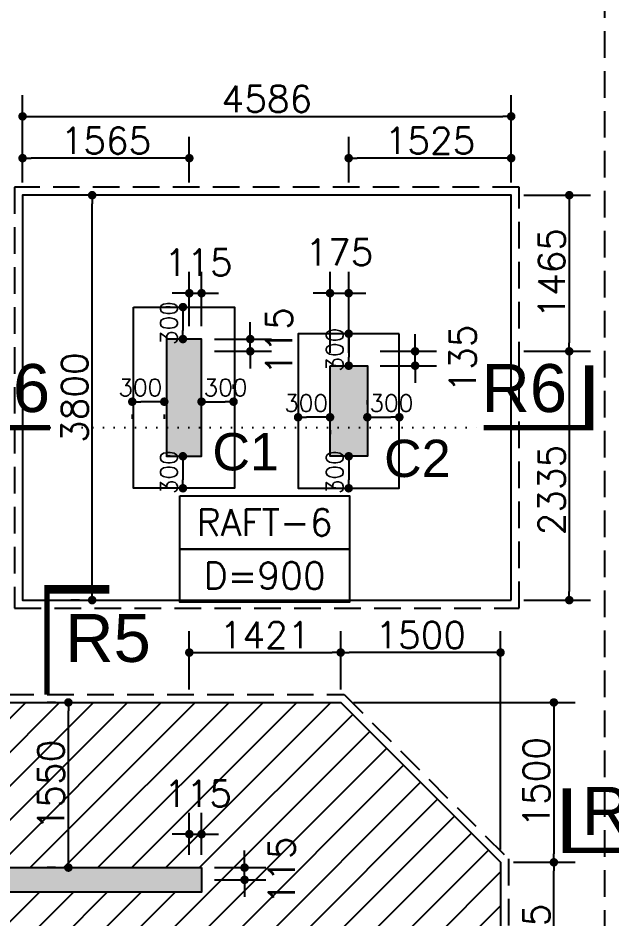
# Model space of a CAD drawing. Extents: x -200722 to 834823, y -494970 to 88783.
# Drawn here: x 421199 to 426764, y -511 to 7935 of the extents above; entities that cross this region are included whole.
import ezdxf
from ezdxf.enums import TextEntityAlignment as Align

# ---------------------------------------------------------------- set-up
doc = ezdxf.new("R2010")
doc.units = 0
doc.header["$LTSCALE"] = 100
doc.header["$MEASUREMENT"] = 0
doc.header["$PDMODE"] = 34
doc.linetypes.add('DOT', pattern=[0.25, 0, -0.25])
doc.linetypes.add('HIDDEN', pattern=[0.375, 0.25, -0.125])
doc.layers.get('0').update_dxf_attribs({"linetype": 'CONTINUOUS'})
doc.layers.get('DEFPOINTS').update_dxf_attribs({"linetype": 'CONTINUOUS'})
for name, color, linetype in [('B_BOX', 11, 'CONTINUOUS'), ('BEAM', 4, 'CONTINUOUS'), ('COL. SHED. STEEL.', 6, 'CONTINUOUS'), ('COL_H', 235, 'CONTINUOUS'), ('DIM', 3, 'CONTINUOUS'), ('F_EXEC', 3, 'HIDDEN'), ('F_FTG1', 11, 'CONTINUOUS'), ('TEXT', 2, 'CONTINUOUS')]:
    doc.layers.add(name, color=color, linetype=linetype)
doc.layers.add('HATCH', color=252, linetype='CONTINUOUS', lineweight=30)
doc.styles.add('AR', font='arial.ttf')
doc.styles.add('ROMANS', font='romans.shx')
doc.styles.get("Standard").update_dxf_attribs({"font": 'simplex.shx'})
doc.styles.add('TIMES-N', font='arial.ttf')
doc.dimstyles.new('STANDARD$0', dxfattribs={"dimtxt": 2.5, "dimasz": 2.5, "dimexe": 2, "dimexo": 0.7, "dimgap": 0.9, "dimtad": 1, "dimdec": 0, "dimdsep": 46, "dimtxsty": 'ROMANS', "dimcen": 0.09, "dimclrd": 4, "dimclre": 4, "dimclrt": 3, "dimadec": 0, "dimazin": 0, "dimtfac": 1, "dimtdec": 0, "dimtmove": 0, "dimatfit": 3, "dimfxl": 1, "dimtolj": 1, "dimtzin": 0, "dimarcsym": 0})

# ---------------------------------------------------------------- blocks, each defined once
blk = doc.blocks.new('DOT')
at = {"color": 0, "linetype": 'ByBlock'}
blk.add_line((-0.5, 0), (-1, 0), dxfattribs=at)
at = {"color": 0, "linetype": 'ByBlock', "const_width": 0.5}
blk.add_lwpolyline([(-0.25, 0, 1), (0.25, 0, 1)], format="xyb", close=True, dxfattribs=at)
blk = doc.blocks.new('*D2183')
at = {"layer": 'BEAM', "color": 0, "lineweight": -2, "transparency": 16777216}
for p, q in [((422806.5, 81.9), (422806.5, 475.9)), ((422921.5, 81.9), (422921.5, 475.9)), ((422726.5, 275.9), (422646.5, 275.9)), ((422806.5, 275.9), (422921.5, 275.9)), ((423001.5, 275.9), (423081.5, 275.9))]:
    blk.add_line(p, q, dxfattribs=at)
at = {"layer": 'DEFPOINTS', "color": 0, "lineweight": -3, "ltscale": 0.4, "transparency": 16777216}
for p in [(422921.5, 275.9), (422806.5, -38.1), (422921.5, -38.1)]:
    blk.add_point(p, dxfattribs=at)
at = {"layer": 'BEAM', "color": 0, "lineweight": -2, "ltscale": 0.4, "transparency": 16777216, "xscale": 80, "yscale": 80, "zscale": 80}
blk.add_blockref('DOT', (422806.5, 275.9), dxfattribs=at)
at = {"layer": 'BEAM', "color": 0, "lineweight": -2, "ltscale": 0.4, "transparency": 16777216, "xscale": 80, "yscale": 80, "zscale": 80, "rotation": 180}
blk.add_blockref('DOT', (422921.5, 275.9), dxfattribs=at)
at = {"layer": 'BEAM', "color": 0, "ltscale": 0.4, "transparency": 16777216, "insert": (422886.7, 656.9), "char_height": 248, "attachment_point": 5}
blk.add_mtext('\\A1;115', dxfattribs=at)
blk = doc.blocks.new('_DOT')
at = {"color": 0, "linetype": 'ByBlock'}
blk.add_line((-0.5, 0), (-1, 0), dxfattribs=at)
at = {"color": 0, "linetype": 'ByBlock', "const_width": 0.5}
blk.add_lwpolyline([(-0.25, 0, 1), (0.25, 0, 1)], format="xyb", close=True, dxfattribs=at)
blk = doc.blocks.new('*D2184')
at = {"layer": 'BEAM', "color": 0, "lineweight": -2, "transparency": 16777216}
for p, q in [((423325, 41.9), (423325, 121.9)), ((423041.5, -38.1), (423525, -38.1)), ((423325, -153.1), (423325, -38.1)), ((423041.5, -153.1), (423525, -153.1)), ((423325, -233.1), (423325, -313.1))]:
    blk.add_line(p, q, dxfattribs=at)
at = {"layer": 'DEFPOINTS', "color": 0, "lineweight": -3, "ltscale": 0.4, "transparency": 16777216}
for p in [(422921.5, -38.1), (423325, -38.1), (422921.5, -153.1)]:
    blk.add_point(p, dxfattribs=at)
at = {"layer": 'BEAM', "color": 0, "lineweight": -2, "ltscale": 0.4, "transparency": 16777216, "xscale": 80, "yscale": 80, "zscale": 80}
for p, rotation in [((423325, -38.1), 270), ((423325, -153.1), 90)]:
    blk.add_blockref('DOT', p, dxfattribs=dict(at, rotation=rotation))
at = {"layer": 'BEAM', "color": 0, "ltscale": 0.4, "transparency": 16777216, "insert": (423672.6, -65.4), "char_height": 248, "attachment_point": 5, "rotation": 90}
blk.add_mtext('\\A1;115', dxfattribs=at)
blk = doc.blocks.new('*D2185')
at = {"layer": 'BEAM', "color": 0, "lineweight": -2, "transparency": 16777216}
for p, q in [((421551.9, 1511.9), (421471.9, 1511.9)), ((421671.9, 41.9), (421671.9, 1431.9)), ((421551.9, -38.1), (421471.9, -38.1))]:
    blk.add_line(p, q, dxfattribs=at)
at = {"layer": 'DEFPOINTS', "color": 0, "lineweight": -3, "ltscale": 0.4, "transparency": 16777216}
for p in [(421671.9, 1511.9), (421671.9, 1511.9), (421671.9, -38.1)]:
    blk.add_point(p, dxfattribs=at)
at = {"layer": 'BEAM', "color": 0, "lineweight": -2, "ltscale": 0.4, "transparency": 16777216, "xscale": 80, "yscale": 80, "zscale": 80}
for p, rotation in [((421671.9, 1511.9), 90), ((421671.9, -38.1), 270)]:
    blk.add_blockref('DOT', p, dxfattribs=dict(at, rotation=rotation))
at = {"layer": 'BEAM', "color": 0, "ltscale": 0.4, "transparency": 16777216, "insert": (421507.9, 736.9), "char_height": 248, "attachment_point": 5, "rotation": 90}
blk.add_mtext('\\A1;1550', dxfattribs=at)
blk = doc.blocks.new('*D2312')
at = {"layer": 'BEAM', "color": 0, "lineweight": -2, "transparency": 16777216}
for p, q in [((421241.5, 6391.9), (421241.5, 7211.4)), ((425827.5, 6391.9), (425827.5, 7211.4)), ((421321.5, 7011.4), (425747.5, 7011.4))]:
    blk.add_line(p, q, dxfattribs=at)
at = {"layer": 'DEFPOINTS', "color": 0, "lineweight": -3, "ltscale": 0.4, "transparency": 16777216}
for p in [(425827.5, 7011.4), (421241.5, 6271.9), (425827.5, 6271.9)]:
    blk.add_point(p, dxfattribs=at)
at = {"layer": 'BEAM', "color": 0, "lineweight": -2, "ltscale": 0.4, "transparency": 16777216, "xscale": 80, "yscale": 80, "zscale": 80, "rotation": 180}
blk.add_blockref('DOT', (421241.5, 7011.4), dxfattribs=at)
at = {"layer": 'BEAM', "color": 0, "lineweight": -2, "ltscale": 0.4, "transparency": 16777216, "xscale": 80, "yscale": 80, "zscale": 80}
blk.add_blockref('DOT', (425827.5, 7011.4), dxfattribs=at)
at = {"layer": 'BEAM', "color": 0, "ltscale": 0.4, "transparency": 16777216, "insert": (423534.5, 7175.4), "char_height": 248, "attachment_point": 5}
blk.add_mtext('\\A1;4586', dxfattribs=at)
blk = doc.blocks.new('*D2313')
at = {"layer": 'BEAM', "color": 0, "lineweight": -2, "transparency": 16777216}
for p, q in [((424925.9, 4886.9), (424925.9, 4966.9)), ((424597.5, 4806.9), (425125.9, 4806.9)), ((424925.9, 4671.9), (424925.9, 4806.9)), ((424597.5, 4671.9), (425125.9, 4671.9)), ((424925.9, 4591.9), (424925.9, 4511.9))]:
    blk.add_line(p, q, dxfattribs=at)
at = {"layer": 'DEFPOINTS', "color": 0, "lineweight": -3, "ltscale": 0.4, "transparency": 16777216}
for p in [(424477.5, 4806.9), (424925.9, 4806.9), (424477.5, 4671.9)]:
    blk.add_point(p, dxfattribs=at)
at = {"layer": 'BEAM', "color": 0, "lineweight": -2, "ltscale": 0.4, "transparency": 16777216, "xscale": 80, "yscale": 80, "zscale": 80}
for p, rotation in [((424925.9, 4806.9), 270), ((424925.9, 4671.9), 90)]:
    blk.add_blockref('DOT', p, dxfattribs=dict(at, rotation=rotation))
at = {"layer": 'BEAM', "color": 0, "ltscale": 0.4, "transparency": 16777216, "insert": (425372.6, 4739.4), "char_height": 248, "attachment_point": 5, "rotation": 90}
blk.add_mtext('\\A1;135', dxfattribs=at)
blk = doc.blocks.new('*D2314')
at = {"layer": 'BEAM', "color": 0, "lineweight": -2, "transparency": 16777216}
for p, q in [((424127.5, 4792.8), (424127.5, 5552.4)), ((424302.5, 4792.3), (424302.5, 5552.4)), ((424047.5, 5352.4), (423967.5, 5352.4)), ((424127.5, 5352.4), (424302.5, 5352.4)), ((424382.5, 5352.4), (424462.5, 5352.4))]:
    blk.add_line(p, q, dxfattribs=at)
at = {"layer": 'DEFPOINTS', "color": 0, "lineweight": -3, "ltscale": 0.4, "transparency": 16777216}
for p in [(424302.5, 5352.4), (424127.5, 4672.8), (424302.5, 4672.3)]:
    blk.add_point(p, dxfattribs=at)
at = {"layer": 'BEAM', "color": 0, "lineweight": -2, "ltscale": 0.4, "transparency": 16777216, "xscale": 80, "yscale": 80, "zscale": 80}
blk.add_blockref('DOT', (424127.5, 5352.4), dxfattribs=at)
at = {"layer": 'BEAM', "color": 0, "lineweight": -2, "ltscale": 0.4, "transparency": 16777216, "xscale": 80, "yscale": 80, "zscale": 80, "rotation": 180}
blk.add_blockref('DOT', (424302.5, 5352.4), dxfattribs=at)
at = {"layer": 'BEAM', "color": 0, "ltscale": 0.4, "transparency": 16777216, "insert": (424215, 5736.4), "char_height": 248, "attachment_point": 5}
blk.add_mtext('\\A1;175', dxfattribs=at)
blk = doc.blocks.new('*D2315')
at = {"layer": 'BEAM', "color": 0, "lineweight": -2, "transparency": 16777216}
for p, q in [((425947.5, 4806.9), (426572.3, 4806.9)), ((426372.3, 4726.9), (426372.3, 2551.9)), ((425947.5, 2471.9), (426572.3, 2471.9))]:
    blk.add_line(p, q, dxfattribs=at)
at = {"layer": 'DEFPOINTS', "color": 0, "lineweight": -3, "ltscale": 0.4, "transparency": 16777216}
for p in [(425827.5, 4806.9), (425827.5, 2471.9), (426372.3, 2471.9)]:
    blk.add_point(p, dxfattribs=at)
at = {"layer": 'BEAM', "color": 0, "lineweight": -2, "ltscale": 0.4, "transparency": 16777216, "xscale": 80, "yscale": 80, "zscale": 80}
for p, rotation in [((426372.3, 4806.9), 90), ((426372.3, 2471.9), 270)]:
    blk.add_blockref('DOT', p, dxfattribs=dict(at, rotation=rotation))
at = {"layer": 'BEAM', "color": 0, "ltscale": 0.4, "transparency": 16777216, "insert": (426208.3, 3504.8), "char_height": 248, "attachment_point": 5, "rotation": 90}
blk.add_mtext('\\A1;2335', dxfattribs=at)
blk = doc.blocks.new('*D2316')
at = {"layer": 'BEAM', "color": 0, "lineweight": -2, "transparency": 16777216}
for p, q in [((425947.5, 6271.9), (426572.3, 6271.9)), ((426372.3, 6191.9), (426372.3, 4886.9)), ((425947.5, 4806.9), (426572.3, 4806.9))]:
    blk.add_line(p, q, dxfattribs=at)
at = {"layer": 'DEFPOINTS', "color": 0, "lineweight": -3, "ltscale": 0.4, "transparency": 16777216}
for p in [(425827.5, 6271.9), (425827.5, 4806.9), (426372.3, 4806.9)]:
    blk.add_point(p, dxfattribs=at)
at = {"layer": 'BEAM', "color": 0, "lineweight": -2, "ltscale": 0.4, "transparency": 16777216, "xscale": 80, "yscale": 80, "zscale": 80}
for p, rotation in [((426372.3, 6271.9), 90), ((426372.3, 4806.9), 270)]:
    blk.add_blockref('DOT', p, dxfattribs=dict(at, rotation=rotation))
at = {"layer": 'BEAM', "color": 0, "ltscale": 0.4, "transparency": 16777216, "insert": (426208.3, 5539.4), "char_height": 248, "attachment_point": 5, "rotation": 90}
blk.add_mtext('\\A1;1465', dxfattribs=at)
blk = doc.blocks.new('*D2317')
at = {"layer": 'BEAM', "color": 0, "lineweight": -2, "transparency": 16777216}
for p, q in [((423378.8, 5001.9), (423378.8, 5081.9)), ((423041.5, 4921.9), (423578.8, 4921.9)), ((423378.8, 4806.9), (423378.8, 4921.9)), ((423041.5, 4806.9), (423578.8, 4806.9)), ((423378.8, 4726.9), (423378.8, 4646.9))]:
    blk.add_line(p, q, dxfattribs=at)
at = {"layer": 'DEFPOINTS', "color": 0, "lineweight": -3, "ltscale": 0.4, "transparency": 16777216}
for p in [(422921.5, 4921.9), (423378.8, 4921.9), (422921.5, 4806.9)]:
    blk.add_point(p, dxfattribs=at)
at = {"layer": 'BEAM', "color": 0, "lineweight": -2, "ltscale": 0.4, "transparency": 16777216, "xscale": 80, "yscale": 80, "zscale": 80}
for p, rotation in [((423378.8, 4921.9), 270), ((423378.8, 4806.9), 90)]:
    blk.add_blockref('DOT', p, dxfattribs=dict(at, rotation=rotation))
at = {"layer": 'BEAM', "color": 0, "ltscale": 0.4, "transparency": 16777216, "insert": (423648.1, 4902.3), "char_height": 248, "attachment_point": 5, "rotation": 90}
blk.add_mtext('\\A1;115', dxfattribs=at)
blk = doc.blocks.new('*D2318')
at = {"layer": 'BEAM', "color": 0, "lineweight": -2, "transparency": 16777216}
for p, q in [((422806.5, 5041.9), (422806.5, 5552.4)), ((422921.5, 5041.9), (422921.5, 5552.4)), ((422726.5, 5352.4), (422646.5, 5352.4)), ((422806.5, 5352.4), (422921.5, 5352.4)), ((423001.5, 5352.4), (423081.5, 5352.4))]:
    blk.add_line(p, q, dxfattribs=at)
at = {"layer": 'DEFPOINTS', "color": 0, "lineweight": -3, "ltscale": 0.4, "transparency": 16777216}
for p in [(422921.5, 5352.4), (422806.5, 4921.9), (422921.5, 4921.9)]:
    blk.add_point(p, dxfattribs=at)
at = {"layer": 'BEAM', "color": 0, "lineweight": -2, "ltscale": 0.4, "transparency": 16777216, "xscale": 80, "yscale": 80, "zscale": 80}
blk.add_blockref('DOT', (422806.5, 5352.4), dxfattribs=at)
at = {"layer": 'BEAM', "color": 0, "lineweight": -2, "ltscale": 0.4, "transparency": 16777216, "xscale": 80, "yscale": 80, "zscale": 80, "rotation": 180}
blk.add_blockref('DOT', (422921.5, 5352.4), dxfattribs=at)
at = {"layer": 'BEAM', "color": 0, "ltscale": 0.4, "transparency": 16777216, "insert": (422892.7, 5640), "char_height": 248, "attachment_point": 5}
blk.add_mtext('\\A1;115', dxfattribs=at)
blk = doc.blocks.new('*D2329')
at = {"layer": 'BEAM', "color": 0, "lineweight": -2, "transparency": 16777216}
for p, q in [((421241.5, 6391.9), (421241.5, 6819.5)), ((422806.5, 6391.9), (422806.5, 6819.5)), ((422726.5, 6619.5), (421321.5, 6619.5))]:
    blk.add_line(p, q, dxfattribs=at)
at = {"layer": 'DEFPOINTS', "color": 0, "lineweight": -3, "ltscale": 0.4, "transparency": 16777216}
for p in [(421241.5, 6619.5), (421241.5, 6271.9), (422806.5, 6271.9)]:
    blk.add_point(p, dxfattribs=at)
at = {"layer": 'BEAM', "color": 0, "lineweight": -2, "ltscale": 0.4, "transparency": 16777216, "xscale": 80, "yscale": 80, "zscale": 80, "rotation": 180}
blk.add_blockref('DOT', (421241.5, 6619.5), dxfattribs=at)
at = {"layer": 'BEAM', "color": 0, "lineweight": -2, "ltscale": 0.4, "transparency": 16777216, "xscale": 80, "yscale": 80, "zscale": 80}
blk.add_blockref('DOT', (422806.5, 6619.5), dxfattribs=at)
at = {"layer": 'BEAM', "color": 0, "ltscale": 0.4, "transparency": 16777216, "insert": (422024, 6783.5), "char_height": 248, "attachment_point": 5}
blk.add_mtext('\\A1;1565', dxfattribs=at)
blk = doc.blocks.new('*D2552')
at = {"layer": 'BEAM', "color": 0, "lineweight": -2, "transparency": 16777216}
for p, q in [((424302.5, 6391.9), (424302.5, 6819.5)), ((425827.5, 6391.9), (425827.5, 6819.5)), ((425747.5, 6619.5), (424382.5, 6619.5))]:
    blk.add_line(p, q, dxfattribs=at)
at = {"layer": 'DEFPOINTS', "color": 0, "lineweight": -3, "ltscale": 0.4, "transparency": 16777216}
for p in [(424302.5, 6619.5), (424302.5, 6271.9), (425827.5, 6271.9)]:
    blk.add_point(p, dxfattribs=at)
at = {"layer": 'BEAM', "color": 0, "lineweight": -2, "ltscale": 0.4, "transparency": 16777216, "xscale": 80, "yscale": 80, "zscale": 80, "rotation": 180}
blk.add_blockref('DOT', (424302.5, 6619.5), dxfattribs=at)
at = {"layer": 'BEAM', "color": 0, "lineweight": -2, "ltscale": 0.4, "transparency": 16777216, "xscale": 80, "yscale": 80, "zscale": 80}
blk.add_blockref('DOT', (425827.5, 6619.5), dxfattribs=at)
at = {"layer": 'BEAM', "color": 0, "ltscale": 0.4, "transparency": 16777216, "insert": (425065, 6783.5), "char_height": 248, "attachment_point": 5}
blk.add_mtext('\\A1;1525', dxfattribs=at)
blk = doc.blocks.new('*D2553')
at = {"layer": 'BEAM', "color": 0, "lineweight": -2, "transparency": 16777216}
for p, q in [((421774.8, 6271.9), (421694.8, 6271.9)), ((421894.8, 2551.9), (421894.8, 6191.9)), ((421774.8, 2471.9), (421694.8, 2471.9))]:
    blk.add_line(p, q, dxfattribs=at)
at = {"layer": 'DEFPOINTS', "color": 0, "lineweight": -3, "ltscale": 0.4, "transparency": 16777216}
for p in [(421894.8, 6271.9), (421894.8, 6271.9), (421894.8, 2471.9)]:
    blk.add_point(p, dxfattribs=at)
at = {"layer": 'BEAM', "color": 0, "lineweight": -2, "ltscale": 0.4, "transparency": 16777216, "xscale": 80, "yscale": 80, "zscale": 80}
for p, rotation in [((421894.8, 6271.9), 90), ((421894.8, 2471.9), 270)]:
    blk.add_blockref('DOT', p, dxfattribs=dict(at, rotation=rotation))
at = {"layer": 'BEAM', "color": 0, "ltscale": 0.4, "transparency": 16777216, "insert": (421730.8, 4371.9), "char_height": 248, "attachment_point": 5, "rotation": 90}
blk.add_mtext('\\A1;3800', dxfattribs=at)
blk = doc.blocks.new('*D2754')
at = {"layer": 'BEAM', "color": 0, "lineweight": -2, "transparency": 16777216}
for p, q in [((424227.5, 1631.9), (424227.5, 2180.3)), ((425727.5, 131.9), (425727.5, 2180.3)), ((425647.5, 1980.3), (424307.5, 1980.3))]:
    blk.add_line(p, q, dxfattribs=at)
at = {"layer": 'DEFPOINTS', "color": 0, "lineweight": -3, "ltscale": 0.4, "transparency": 16777216}
for p in [(424227.5, 1980.3), (424227.5, 1511.9), (425727.5, 11.9)]:
    blk.add_point(p, dxfattribs=at)
at = {"layer": 'BEAM', "color": 0, "lineweight": -2, "ltscale": 0.4, "transparency": 16777216, "xscale": 80, "yscale": 80, "zscale": 80, "rotation": 180}
blk.add_blockref('DOT', (424227.5, 1980.3), dxfattribs=at)
at = {"layer": 'BEAM', "color": 0, "lineweight": -2, "ltscale": 0.4, "transparency": 16777216, "xscale": 80, "yscale": 80, "zscale": 80}
blk.add_blockref('DOT', (425727.5, 1980.3), dxfattribs=at)
at = {"layer": 'BEAM', "color": 0, "ltscale": 0.4, "transparency": 16777216, "insert": (424977.5, 2144.3), "char_height": 248, "attachment_point": 5}
blk.add_mtext('\\A1;1500', dxfattribs=at)
blk = doc.blocks.new('*D2755')
at = {"layer": 'BEAM', "color": 0, "lineweight": -2, "transparency": 16777216}
for p, q in [((424347.5, 1511.9), (426427.8, 1511.9)), ((426227.8, 1431.9), (426227.8, 91.9)), ((425847.5, 11.9), (426427.8, 11.9))]:
    blk.add_line(p, q, dxfattribs=at)
at = {"layer": 'DEFPOINTS', "color": 0, "lineweight": -3, "ltscale": 0.4, "transparency": 16777216}
for p in [(424227.5, 1511.9), (425727.5, 11.9), (426227.8, 11.9)]:
    blk.add_point(p, dxfattribs=at)
at = {"layer": 'BEAM', "color": 0, "lineweight": -2, "ltscale": 0.4, "transparency": 16777216, "xscale": 80, "yscale": 80, "zscale": 80}
for p, rotation in [((426227.8, 1511.9), 90), ((426227.8, 11.9), 270)]:
    blk.add_blockref('DOT', p, dxfattribs=dict(at, rotation=rotation))
at = {"layer": 'BEAM', "color": 0, "ltscale": 0.4, "transparency": 16777216, "insert": (426063.8, 761.9), "char_height": 248, "attachment_point": 5, "rotation": 90}
blk.add_mtext('\\A1;1500', dxfattribs=at)
blk = doc.blocks.new('*D2756')
at = {"layer": 'BEAM', "color": 0, "lineweight": -2, "transparency": 16777216}
for p, q in [((425847.5, 11.9), (426427.8, 11.9)), ((426227.8, -1533.1), (426227.8, -68.1)), ((425847.5, -1613.1), (426427.8, -1613.1))]:
    blk.add_line(p, q, dxfattribs=at)
at = {"layer": 'DEFPOINTS', "color": 0, "lineweight": -3, "ltscale": 0.4, "transparency": 16777216}
for p in [(425727.5, 11.9), (426227.8, 11.9), (425727.5, -1613.1)]:
    blk.add_point(p, dxfattribs=at)
at = {"layer": 'BEAM', "color": 0, "lineweight": -2, "ltscale": 0.4, "transparency": 16777216, "xscale": 80, "yscale": 80, "zscale": 80}
for p, rotation in [((426227.8, 11.9), 90), ((426227.8, -1613.1), 270)]:
    blk.add_blockref('DOT', p, dxfattribs=dict(at, rotation=rotation))
at = {"layer": 'BEAM', "color": 0, "ltscale": 0.4, "transparency": 16777216, "insert": (426063.8, -800.6), "char_height": 248, "attachment_point": 5, "rotation": 90}
blk.add_mtext('\\A1;1625', dxfattribs=at)
blk = doc.blocks.new('*D2757')
at = {"layer": 'BEAM', "color": 0, "lineweight": -2, "transparency": 16777216}
for p, q in [((422806.5, 1631.9), (422806.5, 2180.3)), ((424227.5, 1631.9), (424227.5, 2180.3)), ((422886.5, 1980.3), (424147.5, 1980.3))]:
    blk.add_line(p, q, dxfattribs=at)
at = {"layer": 'DEFPOINTS', "color": 0, "lineweight": -3, "ltscale": 0.4, "transparency": 16777216}
for p in [(424227.5, 1980.3), (422806.5, 1511.9), (424227.5, 1511.9)]:
    blk.add_point(p, dxfattribs=at)
at = {"layer": 'BEAM', "color": 0, "lineweight": -2, "ltscale": 0.4, "transparency": 16777216, "xscale": 80, "yscale": 80, "zscale": 80, "rotation": 180}
blk.add_blockref('DOT', (422806.5, 1980.3), dxfattribs=at)
at = {"layer": 'BEAM', "color": 0, "lineweight": -2, "ltscale": 0.4, "transparency": 16777216, "xscale": 80, "yscale": 80, "zscale": 80}
blk.add_blockref('DOT', (424227.5, 1980.3), dxfattribs=at)
at = {"layer": 'BEAM', "color": 0, "ltscale": 0.4, "transparency": 16777216, "insert": (423517, 2144.3), "char_height": 248, "attachment_point": 5}
blk.add_mtext('\\A1;1421', dxfattribs=at)
blk = doc.blocks.new('*D2846')
at = {"layer": 'BEAM', "color": 0, "lineweight": -2, "transparency": 16777216}
for p, q in [((424477.5, 4308.2), (424477.5, 4348.2)), ((424777.5, 4308.2), (424777.5, 4348.2)), ((424557.5, 4188.2), (424697.5, 4188.2))]:
    blk.add_line(p, q, dxfattribs=at)
at = {"layer": 'DEFPOINTS', "color": 0, "lineweight": -3, "ltscale": 0.4, "transparency": 16777216}
for p in [(424477.5, 4188.2), (424777.5, 4188.2), (424777.5, 4188.2)]:
    blk.add_point(p, dxfattribs=at)
at = {"layer": 'BEAM', "color": 0, "lineweight": -2, "ltscale": 0.4, "transparency": 16777216, "xscale": 80, "yscale": 80, "zscale": 80, "rotation": 180}
blk.add_blockref('DOT', (424477.5, 4188.2), dxfattribs=at)
at = {"layer": 'BEAM', "color": 0, "lineweight": -2, "ltscale": 0.4, "transparency": 16777216, "xscale": 80, "yscale": 80, "zscale": 80}
blk.add_blockref('DOT', (424777.5, 4188.2), dxfattribs=at)
at = {"layer": 'BEAM', "color": 0, "ltscale": 0.4, "transparency": 16777216, "insert": (424702.7, 4321.1), "char_height": 160, "attachment_point": 5}
blk.add_mtext('\\A1;300', dxfattribs=at)
blk = doc.blocks.new('*D2847')
at = {"layer": 'BEAM', "color": 0, "lineweight": -2, "transparency": 16777216}
for p, q in [((424047.5, 4188.2), (423907.5, 4188.2)), ((423827.5, 4068.2), (423827.5, 4028.2)), ((424127.5, 4068.2), (424127.5, 4028.2))]:
    blk.add_line(p, q, dxfattribs=at)
at = {"layer": 'DEFPOINTS', "color": 0, "lineweight": -3, "ltscale": 0.4, "transparency": 16777216}
for p in [(423827.5, 4188.2), (423827.5, 4188.2), (424127.5, 4188.2)]:
    blk.add_point(p, dxfattribs=at)
at = {"layer": 'BEAM', "color": 0, "lineweight": -2, "ltscale": 0.4, "transparency": 16777216, "xscale": 80, "yscale": 80, "zscale": 80, "rotation": 180}
blk.add_blockref('DOT', (423827.5, 4188.2), dxfattribs=at)
at = {"layer": 'BEAM', "color": 0, "lineweight": -2, "ltscale": 0.4, "transparency": 16777216, "xscale": 80, "yscale": 80, "zscale": 80}
blk.add_blockref('DOT', (424127.5, 4188.2), dxfattribs=at)
at = {"layer": 'BEAM', "color": 0, "ltscale": 0.4, "transparency": 16777216, "insert": (423902.4, 4321.1), "char_height": 160, "attachment_point": 5}
blk.add_mtext('\\A1;300', dxfattribs=at)
blk = doc.blocks.new('*D2848')
at = {"layer": 'BEAM', "color": 0, "lineweight": -2, "transparency": 16777216}
for p, q in [((424182.5, 3821.9), (424142.5, 3821.9)), ((424302.5, 3741.9), (424302.5, 3601.9)), ((424182.5, 3521.9), (424142.5, 3521.9))]:
    blk.add_line(p, q, dxfattribs=at)
at = {"layer": 'DEFPOINTS', "color": 0, "lineweight": -3, "ltscale": 0.4, "transparency": 16777216}
for p in [(424302.5, 3821.9), (424302.5, 3521.9), (424302.5, 3521.9)]:
    blk.add_point(p, dxfattribs=at)
at = {"layer": 'BEAM', "color": 0, "lineweight": -2, "ltscale": 0.4, "transparency": 16777216, "xscale": 80, "yscale": 80, "zscale": 80}
for p, rotation in [((424302.5, 3821.9), 90), ((424302.5, 3521.9), 270)]:
    blk.add_blockref('DOT', p, dxfattribs=dict(at, rotation=rotation))
at = {"layer": 'BEAM', "color": 0, "ltscale": 0.4, "transparency": 16777216, "insert": (424171.1, 3671.9), "char_height": 160, "attachment_point": 5, "rotation": 90}
blk.add_mtext('\\A1;300', dxfattribs=at)
blk = doc.blocks.new('*D2849')
at = {"layer": 'BEAM', "color": 0, "lineweight": -2, "transparency": 16777216}
for p, q in [((424182.5, 4971.9), (424142.5, 4971.9)), ((424302.5, 4891.9), (424302.5, 4751.9)), ((424182.5, 4671.9), (424142.5, 4671.9))]:
    blk.add_line(p, q, dxfattribs=at)
at = {"layer": 'DEFPOINTS', "color": 0, "lineweight": -3, "ltscale": 0.4, "transparency": 16777216}
for p in [(424302.5, 4971.9), (424302.5, 4671.9), (424302.5, 4671.9)]:
    blk.add_point(p, dxfattribs=at)
at = {"layer": 'BEAM', "color": 0, "lineweight": -2, "ltscale": 0.4, "transparency": 16777216, "xscale": 80, "yscale": 80, "zscale": 80}
for p, rotation in [((424302.5, 4971.9), 90), ((424302.5, 4671.9), 270)]:
    blk.add_blockref('DOT', p, dxfattribs=dict(at, rotation=rotation))
at = {"layer": 'BEAM', "color": 0, "ltscale": 0.4, "transparency": 16777216, "insert": (424171.1, 4821.9), "char_height": 160, "attachment_point": 5, "rotation": 90}
blk.add_mtext('\\A1;300', dxfattribs=at)
blk = doc.blocks.new('*D2850')
at = {"layer": 'BEAM', "color": 0, "lineweight": -2, "transparency": 16777216}
for p, q in [((422921.5, 4454.1), (422921.5, 4494.1)), ((423221.5, 4454.1), (423221.5, 4494.1)), ((423001.5, 4334.1), (423141.5, 4334.1))]:
    blk.add_line(p, q, dxfattribs=at)
at = {"layer": 'DEFPOINTS', "color": 0, "lineweight": -3, "ltscale": 0.4, "transparency": 16777216}
for p in [(422921.5, 4334.1), (423221.5, 4334.1), (423221.5, 4334.1)]:
    blk.add_point(p, dxfattribs=at)
at = {"layer": 'BEAM', "color": 0, "lineweight": -2, "ltscale": 0.4, "transparency": 16777216, "xscale": 80, "yscale": 80, "zscale": 80, "rotation": 180}
blk.add_blockref('DOT', (422921.5, 4334.1), dxfattribs=at)
at = {"layer": 'BEAM', "color": 0, "lineweight": -2, "ltscale": 0.4, "transparency": 16777216, "xscale": 80, "yscale": 80, "zscale": 80}
blk.add_blockref('DOT', (423221.5, 4334.1), dxfattribs=at)
at = {"layer": 'BEAM', "color": 0, "ltscale": 0.4, "transparency": 16777216, "insert": (423146.7, 4467), "char_height": 160, "attachment_point": 5}
blk.add_mtext('\\A1;300', dxfattribs=at)
blk = doc.blocks.new('*D2851')
at = {"layer": 'BEAM', "color": 0, "lineweight": -2, "transparency": 16777216}
for p, q in [((422491.5, 4334.1), (422351.5, 4334.1)), ((422271.5, 4214.1), (422271.5, 4174.1)), ((422571.5, 4214.1), (422571.5, 4174.1))]:
    blk.add_line(p, q, dxfattribs=at)
at = {"layer": 'DEFPOINTS', "color": 0, "lineweight": -3, "ltscale": 0.4, "transparency": 16777216}
for p in [(422271.5, 4334.1), (422271.5, 4334.1), (422571.5, 4334.1)]:
    blk.add_point(p, dxfattribs=at)
at = {"layer": 'BEAM', "color": 0, "lineweight": -2, "ltscale": 0.4, "transparency": 16777216, "xscale": 80, "yscale": 80, "zscale": 80, "rotation": 180}
blk.add_blockref('DOT', (422271.5, 4334.1), dxfattribs=at)
at = {"layer": 'BEAM', "color": 0, "lineweight": -2, "ltscale": 0.4, "transparency": 16777216, "xscale": 80, "yscale": 80, "zscale": 80}
blk.add_blockref('DOT', (422571.5, 4334.1), dxfattribs=at)
at = {"layer": 'BEAM', "color": 0, "ltscale": 0.4, "transparency": 16777216, "insert": (422346.4, 4467), "char_height": 160, "attachment_point": 5}
blk.add_mtext('\\A1;300', dxfattribs=at)
blk = doc.blocks.new('*D2852')
at = {"layer": 'BEAM', "color": 0, "lineweight": -2, "transparency": 16777216}
for p, q in [((422626.5, 3821.9), (422586.5, 3821.9)), ((422746.5, 3741.9), (422746.5, 3601.9)), ((422626.5, 3521.9), (422586.5, 3521.9))]:
    blk.add_line(p, q, dxfattribs=at)
at = {"layer": 'DEFPOINTS', "color": 0, "lineweight": -3, "ltscale": 0.4, "transparency": 16777216}
for p in [(422746.5, 3821.9), (422746.5, 3521.9), (422746.5, 3521.9)]:
    blk.add_point(p, dxfattribs=at)
at = {"layer": 'BEAM', "color": 0, "lineweight": -2, "ltscale": 0.4, "transparency": 16777216, "xscale": 80, "yscale": 80, "zscale": 80}
for p, rotation in [((422746.5, 3821.9), 90), ((422746.5, 3521.9), 270)]:
    blk.add_blockref('DOT', p, dxfattribs=dict(at, rotation=rotation))
at = {"layer": 'BEAM', "color": 0, "ltscale": 0.4, "transparency": 16777216, "insert": (422615.1, 3671.9), "char_height": 160, "attachment_point": 5, "rotation": 90}
blk.add_mtext('\\A1;300', dxfattribs=at)
blk = doc.blocks.new('*D2853')
at = {"layer": 'BEAM', "color": 0, "lineweight": -2, "transparency": 16777216}
for p, q in [((422626.5, 5221.9), (422586.5, 5221.9)), ((422746.5, 5141.9), (422746.5, 5001.9)), ((422626.5, 4921.9), (422586.5, 4921.9))]:
    blk.add_line(p, q, dxfattribs=at)
at = {"layer": 'DEFPOINTS', "color": 0, "lineweight": -3, "ltscale": 0.4, "transparency": 16777216}
for p in [(422746.5, 5221.9), (422746.5, 4921.9), (422746.5, 4921.9)]:
    blk.add_point(p, dxfattribs=at)
at = {"layer": 'BEAM', "color": 0, "lineweight": -2, "ltscale": 0.4, "transparency": 16777216, "xscale": 80, "yscale": 80, "zscale": 80}
for p, rotation in [((422746.5, 5221.9), 90), ((422746.5, 4921.9), 270)]:
    blk.add_blockref('DOT', p, dxfattribs=dict(at, rotation=rotation))
at = {"layer": 'BEAM', "color": 0, "ltscale": 0.4, "transparency": 16777216, "insert": (422615.1, 5071.9), "char_height": 160, "attachment_point": 5, "rotation": 90}
blk.add_mtext('\\A1;300', dxfattribs=at)

msp = doc.modelspace()

# ---------------------------------------------------------------- hatches: boundary and pattern name
at = {"layer": 'COL_H', "ltscale": 0.4}
for points in [[(422591.5, 4921.9), (422591.5, 3821.9), (422921.5, 3821.9), (422921.5, 4921.9)], [(424127.5, 4671.9), (424477.5, 4671.9), (424477.5, 3821.9), (424127.5, 3821.9)], [(422921.5, -38.1), (422921.5, -268.1), (419068.5, -268.1), (419068.5, -38.1)]]:
    msp.add_hatch(color=256, dxfattribs=at).paths.add_polyline_path(points)
at = {"layer": 'HATCH', "lineweight": -3, "ltscale": 0.4}
h = msp.add_hatch(dxfattribs=at)
h.set_pattern_fill('ANSI31', color=256, scale=1800, style=0)
h.set_pattern_definition([(45, (191292.92, 0), (-159.09903, 159.09903), [])])
h.paths.add_polyline_path([(419068.5, -1498.1), (419068.5, -1728.1), (420143.5, -1728.1), (420143.5, -1498.1)], flags=16)
h.paths.add_polyline_path([(422921.5, -38.1), (422921.5, -268.1), (419068.5, -268.1), (419068.5, -38.1)], flags=16)
h.paths.add_polyline_path([(424477.5, -1848.1), (424477.5, -1498.1), (423507.5, -1498.1), (423507.5, -1848.1)], flags=16)
h.paths.add_polyline_path([(419935.1, 104.7), (420953, 104.7), (420953, 479.7), (419935.1, 479.7)], flags=24)
h.paths.add_polyline_path([(419337.5, -2112.6), (419879.1, -2112.6), (419879.1, -1737.6), (419337.5, -1737.6)], flags=24)
h.paths.add_polyline_path([(423440.4, -2281), (424244, -2281), (424244, -1906), (423440.4, -1906)], flags=24)
h.paths.add_polyline_path([(425727.5, 11.9), (424227.5, 1511.9), (417968.5, 1511.9), (417968.5, -2828.1), (425727.5, -2828.1)])

# ---------------------------------------------------------------- linework, layer by layer
at = {"color": 1, "linetype": 'DOT', "ltscale": 4}
msp.add_line((421499.4, 4091.8, 7446.6), (425569.7, 4091.8, 7446.6), dxfattribs=at)
at = {"layer": 'B_BOX', "ltscale": 0.4, "elevation": 7446.6}
for points in [[(422281.5, 5221.9), (423231.5, 5221.9), (423231.5, 3521.9), (422281.5, 3521.9)], [(424777.5, 4971.9), (423827.5, 4971.9), (423827.5, 3521.9), (424777.5, 3521.9)]]:
    msp.add_lwpolyline(points, close=True, dxfattribs=at)
at = {"layer": 'COL. SHED. STEEL.', "ltscale": 500, "elevation": 7446.6}
for points in [[(422591.5, 4921.9), (422591.5, 3821.9), (422921.5, 3821.9), (422921.5, 4921.9), (422591.5, 4921.9)], [(424127.5, 4671.9), (424477.5, 4671.9), (424477.5, 3821.9), (424127.5, 3821.9), (424127.5, 4671.9)], [(422921.5, -38.1), (422921.5, -268.1), (419068.5, -268.1), (419068.5, -38.1), (422921.5, -38.1)]]:
    msp.add_lwpolyline(points, dxfattribs=at)
at = {"layer": 'DIM', "color": 1, "elevation": 7446.6}
for points in [[(420510.3, 4674.9, 80, 80, 0), (420510.3, 4091.8, 50, 50, 0), (421499.4, 4091.8, 50, 50, 0)], [(426558.8, 4674.9, 80, 80, 0), (426558.8, 4091.8, 50, 50, 0), (425569.7, 4091.8, 50, 50, 0)]]:
    msp.add_lwpolyline(points, format="xyseb", dxfattribs=at)
at = {"layer": 'DIM', "color": 1}
for points in [[(422055, 2573.8, 80, 80, 0), (421471.9, 2573.8, 50, 50, 0), (421471.9, 1584.7, 50, 50, 0)], [(426349.2, 706.7, 80, 80, 0), (426349.2, 123.6, 50, 50, 0), (427338.4, 123.6, 50, 50, 0)]]:
    msp.add_lwpolyline(points, format="xyseb", dxfattribs=at)
at = {"layer": 'F_EXEC', "ltscale": 10, "elevation": 7446.6}
for points in [[(426701.5, -3348.1), (429551.5, -3348.1), (429551.5, 8186.9), (426701.5, 8186.9)], [(425902.5, 2396.9), (425902.5, 6346.9), (421166.5, 6346.9), (421166.5, 2396.9)]]:
    msp.add_lwpolyline(points, close=True, dxfattribs=at)
msp.add_lwpolyline([(419973.5, 1586.9), (424258.6, 1586.9), (425802.5, 42.9), (425802.5, -5783.1)], dxfattribs=at)
at = {"layer": 'F_FTG1', "ltscale": 0.4, "elevation": 7446.6}
msp.add_lwpolyline([(425827.5, 2471.9), (425827.5, 6271.9), (421241.5, 6271.9), (421241.5, 2471.9)], close=True, dxfattribs=at)
msp.add_lwpolyline([(425727.5, 11.9), (425727.5, -7508.1), (417898.5, -7508.1), (417898.5, 1511.9), (424227.5, 1511.9), (425727.5, 11.9)], dxfattribs=at)
at = {"layer": 'TEXT'}
for points in [[(422716.9, 3451.7), (424310.8, 3451.7), (424310.8, 2951.8), (422716.9, 2951.8)], [(422716.9, 2951.8), (424310.8, 2951.8), (424310.8, 2451.9), (422716.9, 2451.9)]]:
    msp.add_lwpolyline(points, close=True, dxfattribs=at)

# ---------------------------------------------------------------- texts
at = {"layer": 'TEXT', "style": 'TIMES-N'}
for s, p in [('R6', (420696.6, 4462.3, 7446.6)), ('R6', (425548.3, 4462.3, 7446.6)), ('R5', (421641.4, 2117)), ('R2', (426491, 494.1))]:
    msp.add_text(s, height=450, dxfattribs=at).set_placement(p, align=Align.MIDDLE_LEFT)
at = {"layer": 'TEXT', "style": 'AR'}
for s, p in [('C1', (423023.2, 3689.8, 3998.7)), ('C2', (424634.6, 3627.4, 3998.7))]:
    msp.add_text(s, height=350, dxfattribs=at).set_placement(p)
at = {"layer": 'TEXT'}
for s, p in [('RAFT-6', (423513.8, 3201.7)), ('D=900', (423513.8, 2701.9))]:
    msp.add_text(s, height=250, dxfattribs=at).set_placement(p, align=Align.MIDDLE)

# ---------------------------------------------------------------- dimensions: what is measured, and where the dimension line sits
at = {"layer": 'BEAM'}
for base, p1, p2, picture, middle in [((425827.5, 7011.4), (421241.5, 6271.9, 7446.6), (425827.5, 6271.9, 7446.6), '*D2312', (423534.5, 7175.4)), ((424302.5, 5352.4), (424127.5, 4672.8, 7446.6), (424302.5, 4672.3, 7446.6), '*D2314', (424215, 5736.4)), ((424227.5, 1980.3), (425727.5, 11.9, 7446.6), (424227.5, 1511.9, 7446.6), '*D2754', (424977.5, 2144.3))]:
    dim = msp.add_linear_dim(base=base, p1=p1, p2=p2, dimstyle='STANDARD$0', override={"dimscale": 8, "dimtxt": 31, "dimasz": 10, "dimexe": 25, "dimexo": 15, "dimgap": 5, "dimzin": 3, "dimtxsty": 'Standard', "dimblk": 'DOT', "dimcen": 3, "dimdle": 1, "dimclrd": 0, "dimclre": 0, "dimclrt": 0, "dimtmove": 2, "dimldrblk": 'DOT', "dimtzin": 3}, dxfattribs=at)
    dim.commit()
    dim.dimension.update_dxf_attribs({"geometry": picture, "text_midpoint": middle})
for base, p1, p2, angle, picture, middle in [((421241.5, 6619.5), (422806.5, 6271.9, 7446.6), (421241.5, 6271.9, 7446.6), 180, '*D2329', (422024, 6783.5)), ((424302.5, 6619.5), (425827.5, 6271.9, 7446.6), (424302.5, 6271.9, 7446.6), 180, '*D2552', (425065, 6783.5)), ((421894.8, 6271.9), (421894.8, 2471.9, 7446.6), (421894.8, 6271.9, 7446.6), 90, '*D2553', (421730.8, 4371.9)), ((426372.3, 4806.9), (425827.5, 6271.9, 7446.6), (425827.5, 4806.9, 7446.6), 90, '*D2316', (426208.3, 5539.4)), ((424227.5, 1980.3), (422806.5, 1511.9, 7446.6), (424227.5, 1511.9, 7446.6), 180, '*D2757', (423517, 2144.3)), ((421671.9, 1511.9), (421671.9, -38.1, 7446.6), (421671.9, 1511.9, 7446.6), 90, '*D2185', (421507.9, 736.9)), ((426227.8, 11.9), (424227.5, 1511.9, 7446.6), (425727.5, 11.9, 7446.6), 90, '*D2755', (426063.8, 761.9)), ((426227.8, 11.9), (425727.5, -1613.1, 7446.6), (425727.5, 11.9, 7446.6), 270, '*D2756', (426063.8, -800.6))]:
    dim = msp.add_linear_dim(base=base, p1=p1, p2=p2, angle=angle, dimstyle='STANDARD$0', override={"dimscale": 8, "dimtxt": 31, "dimasz": 10, "dimexe": 25, "dimexo": 15, "dimgap": 5, "dimzin": 3, "dimtxsty": 'Standard', "dimblk": 'DOT', "dimcen": 3, "dimdle": 1, "dimclrd": 0, "dimclre": 0, "dimclrt": 0, "dimtmove": 2, "dimldrblk": 'DOT', "dimtzin": 3}, dxfattribs=at)
    dim.commit()
    dim.dimension.update_dxf_attribs({"geometry": picture, "text_midpoint": middle})
for base, p1, p2, override, picture, middle in [((422921.5, 5352.4), (422806.5, 4921.9, 7446.6), (422921.5, 4921.9, 7446.6), {"dimscale": 8, "dimtxt": 31, "dimasz": 10, "dimexe": 25, "dimexo": 15, "dimgap": 5, "dimzin": 3, "dimtxsty": 'Standard', "dimblk": 'DOT', "dimcen": 3, "dimdle": 1, "dimclrd": 0, "dimclre": 0, "dimclrt": 0, "dimtmove": 2, "dimldrblk": 'DOT', "dimtzin": 3}, '*D2318', (422892.7, 5640)), ((423221.5, 4334.1), (422921.5, 4334.1, 7446.6), (423221.5, 4334.1, 7446.6), {"dimscale": 8, "dimtxt": 20, "dimasz": 10, "dimexe": 20, "dimexo": 15, "dimgap": 5, "dimzin": 3, "dimtxsty": 'Standard', "dimblk": 'DOT', "dimcen": 3, "dimdle": 1, "dimclrd": 0, "dimclre": 0, "dimclrt": 0, "dimtmove": 2, "dimldrblk": 'DOT', "dimtzin": 3}, '*D2850', (423146.7, 4467)), ((424777.5, 4188.2), (424477.5, 4188.2, 7446.6), (424777.5, 4188.2, 7446.6), {"dimscale": 8, "dimtxt": 20, "dimasz": 10, "dimexe": 20, "dimexo": 15, "dimgap": 5, "dimzin": 3, "dimtxsty": 'Standard', "dimblk": 'DOT', "dimcen": 3, "dimdle": 1, "dimclrd": 0, "dimclre": 0, "dimclrt": 0, "dimtmove": 2, "dimldrblk": 'DOT', "dimtzin": 3}, '*D2846', (424702.7, 4321.1)), ((422921.5, 275.9), (422806.5, -38.1, 7446.6), (422921.5, -38.1, 7446.6), {"dimscale": 8, "dimtxt": 31, "dimasz": 10, "dimexe": 25, "dimexo": 15, "dimgap": 5, "dimzin": 3, "dimtxsty": 'Standard', "dimblk": 'DOT', "dimcen": 3, "dimdle": 1, "dimclrd": 0, "dimclre": 0, "dimclrt": 0, "dimtmove": 2, "dimldrblk": 'DOT', "dimtzin": 3}, '*D2183', (422886.7, 656.9))]:
    dim = msp.add_linear_dim(base=base, p1=p1, p2=p2, dimstyle='STANDARD$0', override=override, dxfattribs=at)
    dim.commit()
    dim.dimension.update_dxf_attribs({"geometry": picture, "text_midpoint": middle, "dimtype": 160})
for base, p1, p2, angle, override, picture, middle in [((422746.5, 4921.9, 7446.6), (422746.5, 5221.9, 14893.2), (422746.5, 4921.9, 14893.2), 90, {"dimscale": 8, "dimtxt": 20, "dimasz": 10, "dimexe": 20, "dimexo": 15, "dimgap": 5, "dimzin": 3, "dimtxsty": 'Standard', "dimblk": 'DOT', "dimcen": 3, "dimdle": 1, "dimclrd": 0, "dimclre": 0, "dimclrt": 0, "dimtmove": 2, "dimldrblk": 'DOT', "dimtzin": 3}, '*D2853', (422615.1, 5071.9, 7446.6)), ((423378.8, 4921.9), (422921.5, 4806.9, 7446.6), (422921.5, 4921.9, 7446.6), 90, {"dimscale": 8, "dimtxt": 31, "dimasz": 10, "dimexe": 25, "dimexo": 15, "dimgap": 5, "dimzin": 3, "dimtxsty": 'Standard', "dimblk": 'DOT', "dimcen": 3, "dimdle": 1, "dimclrd": 0, "dimclre": 0, "dimclrt": 0, "dimtmove": 2, "dimldrblk": 'DOT', "dimtzin": 3}, '*D2317', (423648.1, 4902.3)), ((424302.5, 4671.9), (424302.5, 4971.9, 7446.6), (424302.5, 4671.9, 7446.6), 90, {"dimscale": 8, "dimtxt": 20, "dimasz": 10, "dimexe": 20, "dimexo": 15, "dimgap": 5, "dimzin": 3, "dimtxsty": 'Standard', "dimblk": 'DOT', "dimcen": 3, "dimdle": 1, "dimclrd": 0, "dimclre": 0, "dimclrt": 0, "dimtmove": 2, "dimldrblk": 'DOT', "dimtzin": 3}, '*D2849', (424171.1, 4821.9)), ((424925.9, 4806.9), (424477.5, 4671.9, 7446.6), (424477.5, 4806.9, 7446.6), 90, {"dimscale": 8, "dimtxt": 31, "dimasz": 10, "dimexe": 25, "dimexo": 15, "dimgap": 5, "dimzin": 3, "dimtxsty": 'Standard', "dimblk": 'DOT', "dimcen": 3, "dimdle": 1, "dimclrd": 0, "dimclre": 0, "dimclrt": 0, "dimtmove": 2, "dimldrblk": 'DOT', "dimtzin": 3}, '*D2313', (425372.6, 4739.4)), ((426372.3, 2471.9), (425827.5, 4806.9, 7446.6), (425827.5, 2471.9, 7446.6), 90, {"dimscale": 8, "dimtxt": 31, "dimasz": 10, "dimexe": 25, "dimexo": 15, "dimgap": 5, "dimzin": 3, "dimtxsty": 'Standard', "dimblk": 'DOT', "dimcen": 3, "dimdle": 1, "dimclrd": 0, "dimclre": 0, "dimclrt": 0, "dimtmove": 2, "dimldrblk": 'DOT', "dimtzin": 3}, '*D2315', (426208.3, 3504.8)), ((422271.5, 4334.1), (422571.5, 4334.1, 7446.6), (422271.5, 4334.1, 7446.6), 180, {"dimscale": 8, "dimtxt": 20, "dimasz": 10, "dimexe": 20, "dimexo": 15, "dimgap": 5, "dimzin": 3, "dimtxsty": 'Standard', "dimblk": 'DOT', "dimcen": 3, "dimdle": 1, "dimclrd": 0, "dimclre": 0, "dimclrt": 0, "dimtmove": 2, "dimldrblk": 'DOT', "dimtzin": 3}, '*D2851', (422346.4, 4467)), ((423827.5, 4188.2), (424127.5, 4188.2, 7446.6), (423827.5, 4188.2, 7446.6), 180, {"dimscale": 8, "dimtxt": 20, "dimasz": 10, "dimexe": 20, "dimexo": 15, "dimgap": 5, "dimzin": 3, "dimtxsty": 'Standard', "dimblk": 'DOT', "dimcen": 3, "dimdle": 1, "dimclrd": 0, "dimclre": 0, "dimclrt": 0, "dimtmove": 2, "dimldrblk": 'DOT', "dimtzin": 3}, '*D2847', (423902.4, 4321.1)), ((422746.5, 3521.9), (422746.5, 3821.9, 7446.6), (422746.5, 3521.9, 7446.6), 90, {"dimscale": 8, "dimtxt": 20, "dimasz": 10, "dimexe": 20, "dimexo": 15, "dimgap": 5, "dimzin": 3, "dimtxsty": 'Standard', "dimblk": 'DOT', "dimcen": 3, "dimdle": 1, "dimclrd": 0, "dimclre": 0, "dimclrt": 0, "dimtmove": 2, "dimldrblk": 'DOT', "dimtzin": 3}, '*D2852', (422615.1, 3671.9)), ((424302.5, 3521.9), (424302.5, 3821.9, 7446.6), (424302.5, 3521.9, 7446.6), 90, {"dimscale": 8, "dimtxt": 20, "dimasz": 10, "dimexe": 20, "dimexo": 15, "dimgap": 5, "dimzin": 3, "dimtxsty": 'Standard', "dimblk": 'DOT', "dimcen": 3, "dimdle": 1, "dimclrd": 0, "dimclre": 0, "dimclrt": 0, "dimtmove": 2, "dimldrblk": 'DOT', "dimtzin": 3}, '*D2848', (424171.1, 3671.9)), ((423325, -38.1), (422921.5, -153.1, 7446.6), (422921.5, -38.1, 7446.6), 90, {"dimscale": 8, "dimtxt": 31, "dimasz": 10, "dimexe": 25, "dimexo": 15, "dimgap": 5, "dimzin": 3, "dimtxsty": 'Standard', "dimblk": 'DOT', "dimcen": 3, "dimdle": 1, "dimclrd": 0, "dimclre": 0, "dimclrt": 0, "dimtmove": 2, "dimldrblk": 'DOT', "dimtzin": 3}, '*D2184', (423672.6, -65.4))]:
    dim = msp.add_linear_dim(base=base, p1=p1, p2=p2, angle=angle, dimstyle='STANDARD$0', override=override, dxfattribs=at)
    dim.commit()
    dim.dimension.update_dxf_attribs({"geometry": picture, "text_midpoint": middle, "dimtype": 160})

doc.saveas('drawing.dxf')
